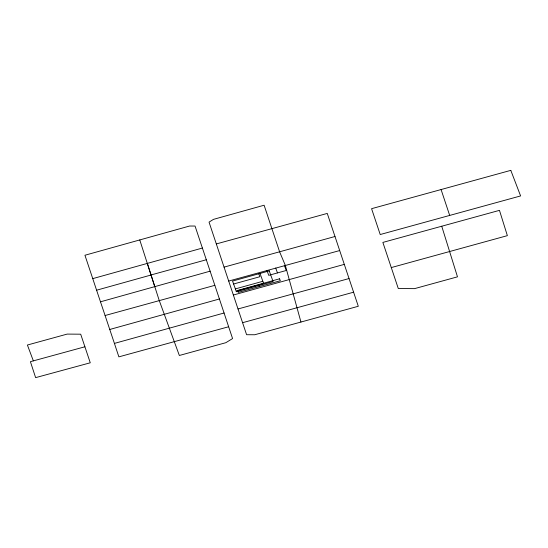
<?xml version="1.0" encoding="UTF-8"?>
<svg xmlns="http://www.w3.org/2000/svg" width="548" height="548" viewBox="0 0 548 548"><rect width="100%" height="100%" fill="white"/><g stroke="black" fill="none" stroke-linecap="round" stroke-linejoin="round"><path stroke-width="0.82" d="M109.751 329.471L219.412 298.989L232.578 338.561L225.831 342.699L179.347 355.481L159.215 300.434L139.767 239.942M202.397 248.052L195.054 226.043L189.608 226.023L84.94 255.245L92.756 278.624L202.397 248.052L219.412 298.989M92.756 278.624L96.592 290.207L151.07 275.014L154.789 286.638M96.592 290.207L100.483 301.811L210.124 271.171M100.483 301.811L105.093 315.518L214.843 285.337M300.948 322.039L285.316 265.355L279.617 251.827L264.109 205.226L213.501 219.358L209.041 222.118L246.593 334.712L254.731 334.753L358.303 306.27L334.992 236.503L224.064 267.123M228.708 281.049L339.678 250.559M233.599 284.001L259.855 276.726L258.793 273.788M235.373 288.899L262.841 281.288M236.181 291.139L263.663 283.549L260.005 273.452M233.373 295.023L344.281 264.383M224.07 313.004L114.416 343.404L105.093 315.518M216.337 243.935L327.266 213.419L334.992 236.503M151.029 274.952L206.322 259.759M391.286 267.575L507.366 235.647L499.468 210.357L382.867 242.415L398.293 288.536L414.562 288.638L457.484 276.836L441.736 226.235M353.611 292.194L242.593 322.697M228.653 326.752L118.875 356.858L114.416 343.404M84.906 346.781L30.407 361.68L35.627 377.64L90.269 362.79L80.693 334.191L67.164 334.095L27.4 345.021L33.36 360.872M238.038 308.956L349.055 278.548M284.453 265.595L286.227 270.493L268.726 275.343L266.951 270.452M275.706 268.02L277.473 272.918M258.601 284.618L259.307 286.577M441.085 189.553L449.689 215.433M147.33 263.41L151.07 275.014M269.232 270.897L232.537 281.069L236.387 291.707L273.082 281.535L269.232 270.897M279.603 278.795L237.592 290.44L238.305 292.399L280.316 280.754L279.603 278.795M510.805 170.359L371.578 208.685L380.216 234.53L520.6 195.931L510.805 170.359"/></g></svg>
